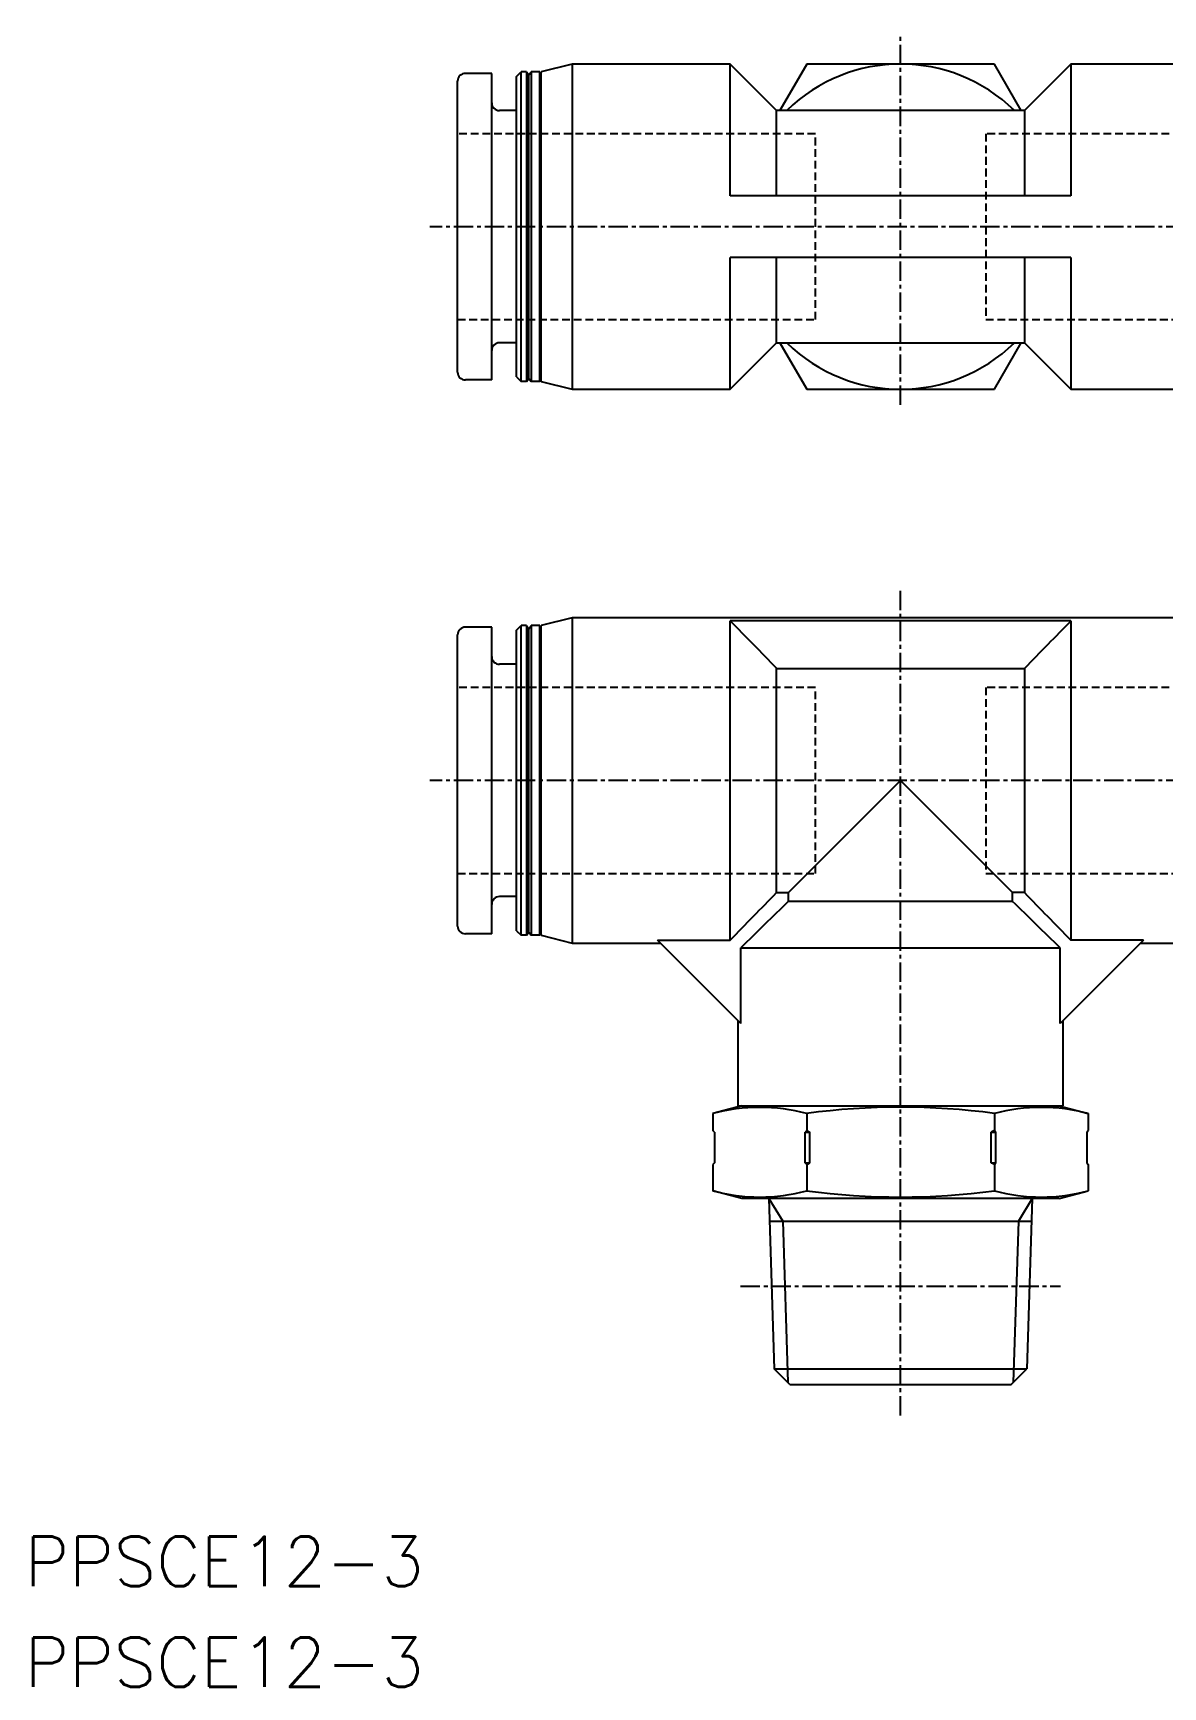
# Model space of a CAD drawing. Extents: x 0 to 125, y -16 to 90.
# Drawn here: x -0.1 to 72.8, y -16.4 to 90.4 of the extents above; entities that cross this region are included whole.
import ezdxf

# ---------------------------------------------------------------- set-up
doc = ezdxf.new("R2010")
doc.units = 0
doc.linetypes.add('CENTER', pattern=[2, 1.25, -0.25, 0.25, -0.25])
doc.linetypes.add('DASHED', pattern=[0.75, 0.5, -0.25])
doc.layers.get('0').update_dxf_attribs({"linetype": 'CONTINUOUS'})
doc.layers.add('CENTER', color=1, linetype='CENTER')
doc.styles.get("Standard").update_dxf_attribs({"font": 'txt.shx'})

msp = doc.modelspace()

# ---------------------------------------------------------------- linework, layer by layer
at = {"color": 7, "linetype": 'CONTINUOUS'}
for p, q in [((29.5, 87.84), (27.8, 87.84)), ((29.5, 68.04), (29.5, 87.84)), ((31.1, 87.64), (31.4, 87.94)), ((31.1, 68.24), (31.1, 87.64)), ((31.75, 87.94), (31.4, 87.94)), ((31.4, 67.94), (31.4, 87.94)), ((31.75, 87.94), (31.9, 87.74)), ((31.75, 87.94), (31.75, 67.94)), ((31.9, 87.74), (32.05, 87.94)), ((31.9, 68.14), (31.9, 87.74)), ((32.6, 87.94), (32.05, 87.94)), ((32.05, 87.94), (32.05, 67.94)), ((32.6, 87.94), (32.7, 87.84)), ((32.6, 67.94), (32.6, 87.94)), ((34.7, 88.44), (32.7, 87.94)), ((32.7, 67.94), (32.7, 87.94)), ((34.7, 88.44), (34.7, 67.44)), ((44.9, 88.44), (34.7, 88.44)), ((44.9, 79.94), (44.9, 88.44)), ((47.9, 85.44), (44.9, 88.44)), ((49.84, 88.44), (48.11, 85.44)), ((61.96, 88.44), (49.84, 88.44)), ((63.69, 85.44), (61.96, 88.44)), ((66.9, 88.44), (63.9, 85.44)), ((66.9, 88.44), (66.9, 79.94)), ((77.1, 88.44), (66.9, 88.44)), ((27.3, 68.54), (27.3, 87.34)), ((31.1, 85.44), (30, 85.44)), ((47.9, 79.94), (47.9, 85.44)), ((63.9, 85.44), (47.9, 85.44)), ((63.9, 85.44), (63.9, 79.94)), ((66.9, 79.94), (44.9, 79.94)), ((44.9, 67.44), (44.9, 75.94)), ((66.9, 75.94), (44.9, 75.94)), ((47.9, 70.44), (47.9, 75.94)), ((63.9, 75.94), (63.9, 70.44)), ((66.9, 75.94), (66.9, 67.44)), ((31.1, 70.44), (30, 70.44)), ((44.9, 67.44), (47.9, 70.44)), ((47.9, 70.44), (63.9, 70.44)), ((48.11, 70.44), (49.84, 67.44)), ((61.96, 67.44), (63.69, 70.44)), ((63.9, 70.44), (66.9, 67.44)), ((29.5, 68.04), (27.8, 68.04)), ((31.1, 68.24), (31.4, 67.94)), ((31.75, 67.94), (31.4, 67.94)), ((31.75, 67.94), (31.9, 68.14)), ((31.9, 68.14), (32.05, 67.94)), ((32.6, 67.94), (32.05, 67.94)), ((32.6, 67.94), (32.7, 68.04)), ((32.7, 67.94), (34.7, 67.44)), ((34.7, 67.44), (44.9, 67.44)), ((49.84, 67.44), (61.96, 67.44)), ((66.9, 67.44), (77.1, 67.44)), ((34.7, 52.68), (32.7, 52.18)), ((34.7, 52.68), (34.7, 31.68)), ((77.1, 52.68), (34.7, 52.68)), ((44.9, 31.87), (44.9, 52.48)), ((66.9, 52.48), (44.9, 52.48)), ((66.9, 52.48), (66.9, 31.87)), ((27.3, 32.78), (27.3, 51.58)), ((29.5, 52.08), (27.8, 52.08)), ((29.5, 32.28), (29.5, 52.08)), ((31.1, 51.88), (31.4, 52.18)), ((31.1, 32.48), (31.1, 51.88)), ((31.75, 52.18), (31.4, 52.18)), ((31.4, 32.18), (31.4, 52.18)), ((31.75, 52.18), (31.9, 51.98)), ((31.75, 52.18), (31.75, 32.18)), ((31.9, 51.98), (32.05, 52.18)), ((31.9, 32.38), (31.9, 51.98)), ((32.6, 52.18), (32.05, 52.18)), ((32.05, 52.18), (32.05, 32.18)), ((32.6, 52.18), (32.7, 52.08)), ((32.6, 32.18), (32.6, 52.18)), ((32.7, 32.18), (32.7, 52.18)), ((31.1, 49.68), (30, 49.68)), ((47.9, 34.95), (47.9, 49.41)), ((47.9, 49.41), (63.9, 49.41)), ((63.9, 49.41), (63.9, 34.95)), ((55.9, 42.18), (48.67, 34.95)), ((63.13, 34.95), (55.9, 42.18)), ((31.1, 34.68), (30, 34.68)), ((47.9, 34.95), (48.67, 34.95)), ((48.67, 34.38), (48.67, 34.95)), ((48.67, 34.38), (63.13, 34.38)), ((63.13, 34.38), (63.13, 34.95)), ((63.9, 34.95), (63.13, 34.95)), ((29.5, 32.28), (27.8, 32.28)), ((31.1, 32.48), (31.4, 32.18)), ((31.75, 32.18), (31.4, 32.18)), ((31.75, 32.18), (31.9, 32.38)), ((31.9, 32.38), (32.05, 32.18)), ((32.6, 32.18), (32.05, 32.18)), ((32.6, 32.18), (32.7, 32.28)), ((32.7, 32.18), (34.7, 31.68)), ((34.7, 31.68), (40.4, 31.68)), ((40.21, 31.87), (44.9, 31.87)), ((45.59, 26.48), (40.21, 31.87)), ((45.59, 31.38), (66.21, 31.38)), ((45.59, 26.48), (45.59, 31.38)), ((71.59, 31.87), (66.21, 26.48)), ((66.21, 26.48), (66.21, 31.38)), ((71.59, 31.87), (66.9, 31.87)), ((71.4, 31.68), (77.1, 31.68)), ((45.4, 26.68), (45.4, 21.18)), ((66.4, 21.18), (66.4, 26.68)), ((45.65, 21.18), (43.78, 20.67)), ((43.78, 20.67), (43.78, 19.58)), ((45.4, 21.18), (66.4, 21.18)), ((49.84, 20.67), (49.84, 19.58)), ((61.96, 20.67), (61.96, 19.58)), ((66.15, 21.18), (68.02, 20.67)), ((68.02, 20.67), (68.02, 19.58)), ((43.88, 19.48), (43.78, 19.58)), ((43.88, 19.48), (43.88, 17.48)), ((49.84, 19.58), (49.74, 19.48)), ((49.74, 19.48), (50.04, 19.48)), ((49.74, 17.48), (49.74, 19.48)), ((49.84, 19.58), (50.04, 19.48)), ((50.04, 17.48), (50.04, 19.48)), ((61.96, 19.58), (61.76, 19.48)), ((61.76, 19.48), (62.06, 19.48)), ((61.76, 17.48), (61.76, 19.48)), ((61.96, 19.58), (62.06, 19.48)), ((62.06, 17.48), (62.06, 19.48)), ((67.92, 19.48), (68.02, 19.58)), ((67.92, 19.48), (67.92, 17.48)), ((43.88, 17.48), (43.78, 17.38)), ((43.78, 17.38), (43.78, 15.68)), ((49.74, 17.48), (50.04, 17.48)), ((49.84, 17.38), (49.74, 17.48)), ((49.84, 17.38), (50.04, 17.48)), ((49.84, 17.38), (49.84, 15.68)), ((61.76, 17.48), (62.06, 17.48)), ((61.96, 17.38), (61.76, 17.48)), ((61.96, 17.38), (62.06, 17.48)), ((61.96, 17.38), (61.96, 15.68)), ((67.92, 17.48), (68.02, 17.38)), ((68.02, 17.38), (68.02, 15.68)), ((45.65, 15.18), (43.78, 15.68)), ((66.15, 15.18), (45.65, 15.18)), ((47.39, 15.18), (47.74, 4.19)), ((64.41, 15.18), (64.06, 4.19)), ((66.15, 15.18), (68.02, 15.68)), ((47.44, 13.72), (64.36, 13.72)), ((48.75, 3.18), (47.74, 4.19)), ((47.74, 4.19), (64.06, 4.19)), ((63.05, 3.18), (64.06, 4.19)), ((48.75, 3.18), (63.05, 3.18))]:
    msp.add_line(p, q, dxfattribs=at)
at = {"color": 3, "linetype": 'DASHED'}
for p, q in [((50.4, 83.94), (27.3, 83.94)), ((50.4, 71.94), (50.4, 83.94)), ((61.4, 83.94), (61.4, 71.94)), ((84.5, 83.94), (61.4, 83.94)), ((27.3, 71.94), (50.4, 71.94)), ((61.4, 71.94), (84.5, 71.94)), ((50.4, 48.18), (27.3, 48.18)), ((50.4, 36.18), (50.4, 48.18)), ((84.5, 48.18), (61.4, 48.18)), ((61.4, 48.18), (61.4, 36.18)), ((27.3, 36.18), (50.4, 36.18)), ((61.4, 36.18), (84.5, 36.18))]:
    msp.add_line(p, q, dxfattribs=at)
at = {"color": 3, "linetype": 'CONTINUOUS'}
for p, q in [((47.39, 15.18), (48.29, 13.72)), ((64.41, 15.18), (63.51, 13.72)), ((48.29, 13.72), (48.62, 3.31)), ((63.51, 13.72), (63.18, 3.31))]:
    msp.add_line(p, q, dxfattribs=at)
at = {"color": 7, "linetype": 'CONTINUOUS'}
for centre, radius, start, end in [((27.8, 87.34), 0.5, 90, 180), ((55.9, 77.94), 10.5, 45.5847, 134.4153), ((30, 85.94), 0.5, 180, 270), ((30, 69.94), 0.5, 90, 180), ((55.9, 77.94), 10.5, 225.5847, 314.4153), ((27.8, 68.54), 0.5, 180, 270), ((-296.53, -283.15), 478.78, 43.995, 44.5095), ((408.34, -283.15), 478.78, 135.4905, 136.005), ((27.8, 51.58), 0.5, 90, 180), ((30, 50.18), 0.5, 180, 270), ((30, 34.18), 0.5, 90, 180), ((-283.93, 355.23), 461.18, 315.4807, 316.0148), ((381.05, -309.88), 478.53, 133.9948, 134.5096), ((-257.83, -298.15), 462.15, 45.4813, 46.0143), ((405.6, 364.85), 474.97, 223.9929, 224.5115), ((27.8, 32.78), 0.5, 180, 270), ((46.81, 9.36), 11.71, 75, 105), ((55.9, -25.17), 46.25, 82.4677, 97.5323), ((64.99, 9.36), 11.71, 75, 105), ((46.81, 26.99), 11.71, 255, 285), ((55.9, 61.53), 46.25, 262.4677, 277.5323), ((64.99, 26.99), 11.71, 255, 285)]:
    msp.add_arc(centre, radius, start, end, dxfattribs=at)
at = {"layer": 'CENTER', "color": 1, "linetype": 'CENTER'}
for p, q in [((55.9, 66.44), (55.9, 90.44)), ((86.3, 77.94), (25.5, 77.94)), ((55.9, 1.18), (55.9, 54.68)), ((86.3, 42.18), (25.5, 42.18)), ((45.57, 9.53), (66.23, 9.53))]:
    msp.add_line(p, q, dxfattribs=at)

# ---------------------------------------------------------------- texts
at = {"color": 7, "linetype": 'CONTINUOUS'}
for p in [(-0.67, -9.84), (-0.67, -16.35)]:
    msp.add_text('PPSCE12-3', height=3.2, dxfattribs=at).set_placement(p)

doc.saveas('drawing.dxf')
